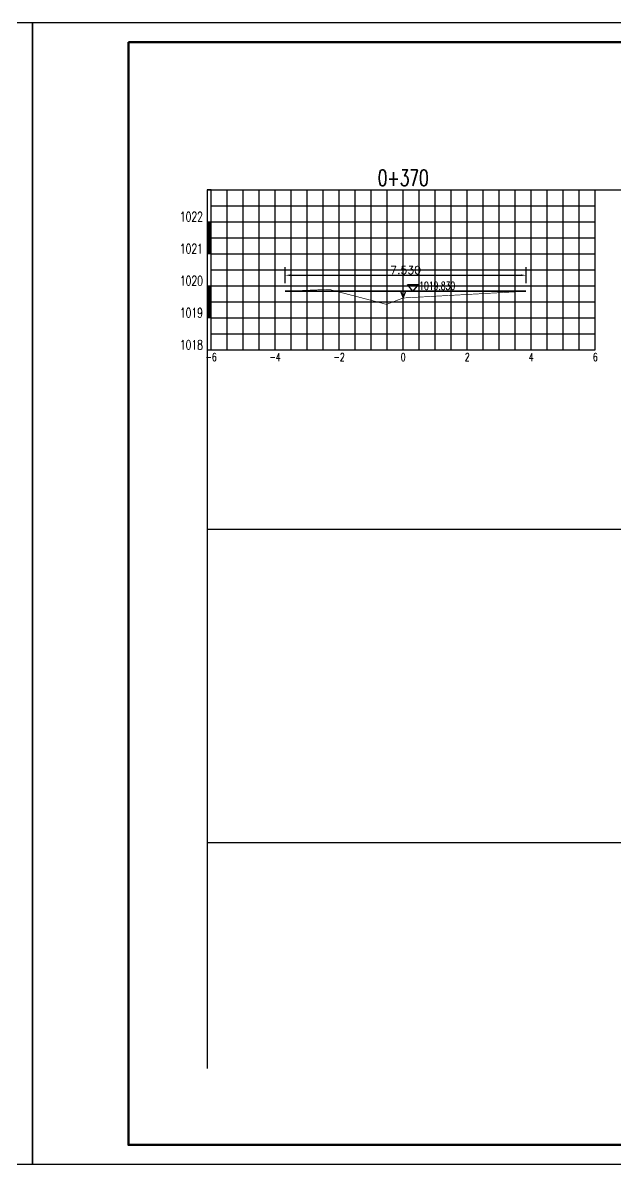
# Model space of a CAD drawing. Extents: x 695776 to 1250176, y 4443437 to 9025597.
# Drawn here: x 802560 to 821064, y 4443437 to 4479077 of the extents above; entities that cross this region are included whole.
import ezdxf
from ezdxf.enums import TextEntityAlignment as Align

# ---------------------------------------------------------------- set-up
doc = ezdxf.new("R2010")
doc.units = 0
doc.header["$LTSCALE"] = 0.5
doc.header["$PDSIZE"] = 0.2
doc.linetypes.add('ACAD_ISO07W100', pattern=[3.5, 0.5, -3])
doc.linetypes.add('CENTER2', pattern=[28.575, 19.05, -3.175, 3.175, -3.175])
doc.layers.get('0').update_dxf_attribs({"linetype": 'CONTINUOUS'})
doc.layers.get('Defpoints').update_dxf_attribs({"linetype": 'CONTINUOUS'})
for name, color, linetype in [('KEDU', 7, 'CONTINUOUS'), ('MIGE', 4, 'ACAD_ISO07W100'), ('MIGE1', 11, 'CONTINUOUS'), ('SANJIAO', 212, 'CONTINUOUS'), ('SHEJI', 1, 'CONTINUOUS'), ('YUANSHI', 2, 'CONTINUOUS'), ('YUANSHI1', 73, 'CONTINUOUS'), ('ZHOUXIAN', 20, 'CENTER2'), ('图框', 7, 'CONTINUOUS'), ('辅助线', 3, 'CONTINUOUS')]:
    doc.layers.add(name, color=color, linetype=linetype)
doc.styles.get("Standard").update_dxf_attribs({"font": 'rs.shx', "bigfont": 'hztxt.shx'})
doc.dimstyles.get("Standard").update_dxf_attribs({"dimtxt": 0.18, "dimasz": 0.18, "dimexe": 0.18, "dimexo": 0.0625, "dimgap": 0.09, "dimtad": 0, "dimtih": 1, "dimtoh": 1, "dimdec": 4, "dimzin": 0, "dimdsep": 46, "dimtxsty": 'Standard', "dimcen": 0.09, "dimadec": 0, "dimazin": 0, "dimtfac": 1, "dimtdec": 4, "dimtofl": 0, "dimtmove": 0, "dimatfit": 3, "dimfxl": 0, "dimtolj": 1, "dimtzin": 0, "dimarcsym": 0})

# ---------------------------------------------------------------- blocks, each defined once
blk = doc.blocks.new('zhunghao')
blk.add_lwpolyline([(0, 0), (0.33, 0.86), (-0.33, 0.86), (0, 0)])
blk = doc.blocks.new('ele_sym08')
blk.add_line((0, 0), (5.6, 0))
blk.add_lwpolyline([(0.9, 0), (0.25, 0.86), (1.55, 0.86), (0.9, 0)])
at = {"width": 0.7}
blk.add_attdef('ELEVAT', (1.7, 0.18), '', height=1, dxfattribs=at)
blk = doc.blocks.new('*D889')
at = {"color": 0, "lineweight": -2}
for p, q in [((810752, 4470945), (810752, 4471445)), ((818282, 4470945), (818282, 4471445)), ((810915, 4471195), (818120, 4471195))]:
    blk.add_line(p, q, dxfattribs=at)
at = {"color": 0}
for points in [[(810915, 4471222), (810915, 4471168), (810752, 4471195)], [(818120, 4471222), (818120, 4471168), (818282, 4471195)]]:
    blk.add_solid(points, dxfattribs=at)
at = {"layer": 'Defpoints', "color": 0}
for p in [(818282, 4471195), (810752, 4470695), (818282, 4470695)]:
    blk.add_point(p, dxfattribs=at)
at = {"color": 0, "insert": (814517, 4471358), "char_height": 250, "attachment_point": 5}
blk.add_mtext('\\A1;7.530', dxfattribs=at)
blk = doc.blocks.new('bc1_100')
blk.add_lwpolyline([(0.064, 1), (-0.063, 1), (-0.063, 0), (0.064, 0)], close=True)
at = {"width": 0.7}
blk.add_attdef('BC', text='', height=0.3, dxfattribs=at).set_placement((-0.193, 0.007), align=Align.RIGHT)
blk = doc.blocks.new('bc0_100')
for p, q in [((-0.063, 1), (-0.063, 0)), ((0.063, 0), (0.063, 1))]:
    blk.add_line(p, q)
at = {"const_width": 0.126}
blk.add_lwpolyline([(0, 1), (0, 0)], dxfattribs=at)
at = {"width": 0.7}
blk.add_attdef('BC', text='', height=0.3, dxfattribs=at).set_placement((-0.193, 0.007), align=Align.RIGHT)

msp = doc.modelspace()

# ---------------------------------------------------------------- linework, layer by layer
at = {"layer": 'MIGE', "linetype": 'Continuous'}
for p, q in [((808942.1366, 4468865.1929), (808942.1366, 4473865.1929)), ((809942.1366, 4468865.1929), (809942.1366, 4473865.1929)), ((810942.1366, 4468865.1929), (810942.1366, 4473865.1929)), ((811942.1366, 4468865.1929), (811942.1366, 4473865.1929)), ((812942.1366, 4468865.1929), (812942.1366, 4473865.1929)), ((813942.1366, 4468865.1929), (813942.1366, 4473865.1929)), ((814942.1366, 4468865.1929), (814942.1366, 4473865.1929)), ((815942.1366, 4468865.1929), (815942.1366, 4473865.1929)), ((816942.1366, 4468865.1929), (816942.1366, 4473865.1929)), ((817942.1366, 4468865.1929), (817942.1366, 4473865.1929)), ((818942.1366, 4468865.1929), (818942.1366, 4473865.1929)), ((819942.1366, 4468865.1929), (819942.1366, 4473865.1929)), ((808442.1366, 4473365.1929), (820442.1366, 4473365.1929)), ((808442.1366, 4472365.1929), (820442.1366, 4472365.1929)), ((808442.1366, 4471365.1929), (820442.1366, 4471365.1929)), ((808442.1366, 4470365.1929), (820442.1366, 4470365.1929)), ((808442.1366, 4469365.1929), (820442.1366, 4469365.1929))]:
    msp.add_line(p, q, dxfattribs=at)
at = {"layer": 'MIGE1'}
for p, q in [((808442.1366, 4473865.1929), (820442.1366, 4473865.1929)), ((808442.1366, 4468865.1929), (808442.1366, 4473865.1929)), ((809442.1366, 4468865.1929), (809442.1366, 4473865.1929)), ((810442.1366, 4468865.1929), (810442.1366, 4473865.1929)), ((811442.1366, 4468865.1929), (811442.1366, 4473865.1929)), ((812442.1366, 4468865.1929), (812442.1366, 4473865.1929)), ((813442.1366, 4468865.1929), (813442.1366, 4473865.1929)), ((814442.1366, 4468865.1929), (814442.1366, 4473865.1929)), ((815442.1366, 4468865.1929), (815442.1366, 4473865.1929)), ((816442.1366, 4468865.1929), (816442.1366, 4473865.1929)), ((817442.1366, 4468865.1929), (817442.1366, 4473865.1929)), ((818442.1366, 4468865.1929), (818442.1366, 4473865.1929)), ((819442.1366, 4468865.1929), (819442.1366, 4473865.1929)), ((820442.1366, 4468865.1929), (820442.1366, 4473865.1929)), ((808442.1366, 4472865.1929), (820442.1366, 4472865.1929)), ((808442.1366, 4471865.1929), (820442.1366, 4471865.1929)), ((808442.1366, 4470865.1929), (820442.1366, 4470865.1929)), ((808442.1366, 4469865.1929), (820442.1366, 4469865.1929)), ((808442.1366, 4468865.1929), (820442.1366, 4468865.1929))]:
    msp.add_line(p, q, dxfattribs=at)
at = {"layer": 'SHEJI', "const_width": 50}
msp.add_lwpolyline([(810752.1366, 4470695.1929), (812351.9238, 4470695.1929), (814442.1366, 4470695.1929), (818282.1366, 4470695.1929)], dxfattribs=at)
at = {"layer": 'YUANSHI', "const_width": 20}
msp.add_lwpolyline([(810752.1366, 4470695.1929), (812122.1366, 4470755.1929), (812351.9238, 4470695.1929)], dxfattribs=at)
at = {"layer": 'YUANSHI1', "const_width": 20}
msp.add_lwpolyline([(812351.9238, 4470695.1929), (813922.1366, 4470285.1929), (814442.1366, 4470485.1929), (818282.1366, 4470695.1929)], dxfattribs=at)
at = {"layer": 'ZHOUXIAN'}
msp.add_line((814442.1366, 4469785.1929), (814442.1366, 4471255.1929), dxfattribs=at)
at = {"layer": '图框', "linetype": 'Continuous', "lineweight": -2, "flags": 128}
for points in [[(752460.3804, 4479076.8745), (752460.3804, 4443436.8745), (802860.3804, 4443436.8745), (802860.3804, 4479076.8745), (752460.3804, 4479076.8745)], [(802860.3722, 4479076.8765), (802860.3722, 4443436.8765), (853260.3722, 4443436.8765), (853260.3722, 4479076.8765), (802860.3722, 4479076.8765)]]:
    msp.add_lwpolyline(points, dxfattribs=at)
at = {"layer": '图框', "linetype": 'Continuous', "lineweight": 60, "flags": 128}
msp.add_lwpolyline([(805860.3722, 4478476.8765), (852660.3722, 4478476.8765), (852660.3722, 4444036.8765), (805860.3722, 4444036.8765), (805860.3722, 4478476.8765)], dxfattribs=at)
at = {"layer": '辅助线'}
for points in [[(808315.9411, 4473865.1929), (851181.4542, 4473865.1929)], [(808315.9411, 4473865.1929), (808315.9411, 4446422.1201)], [(808315.9411, 4463268.9282), (850771.2827, 4463268.9282)], [(808315.9411, 4453482.6445), (850321.2626, 4453482.6445)]]:
    msp.add_lwpolyline(points, dxfattribs=at)

# ---------------------------------------------------------------- block references
at = {"xscale": 250, "yscale": 250, "zscale": 250}
msp.add_blockref('ele_sym08', (814517.1366, 4470695.1929), dxfattribs=at).add_auto_attribs({'ELEVAT': '1019.830'})
at = {"layer": 'KEDU', "xscale": 1000, "yscale": 1000, "zscale": 1000}
for name, p, values in [('bc1_100', (808378.8886, 4472865.1929), {'BC': '1022'}), ('bc0_100', (808378.8886, 4471865.1929), {'BC': '1021'}), ('bc1_100', (808378.8886, 4470865.1929), {'BC': '1020'}), ('bc0_100', (808378.8886, 4469865.1929), {'BC': '1019'}), ('bc1_100', (808378.8886, 4468865.1929), {'BC': '1018'})]:
    msp.add_blockref(name, p, dxfattribs=at).add_auto_attribs(values)
at = {"layer": 'SANJIAO', "xscale": 250, "yscale": 250, "zscale": 250}
msp.add_blockref('zhunghao', (814442.1366, 4470485.1929), dxfattribs=at)

# ---------------------------------------------------------------- texts
at = {"width": 0.7}
msp.add_text('0+370', height=500, dxfattribs=at).set_placement((814442.1366, 4473985.1929), align=Align.CENTER)
at = {"layer": 'KEDU', "width": 0.7}
for s, p in [('-6', (808442.1366, 4468515.1929)), ('-4', (810442.1366, 4468515.1929)), ('-2', (812442.1366, 4468515.1929)), ('0', (814442.1366, 4468515.1929)), ('0', (814442.1366, 4468515.1929)), ('2', (816442.1366, 4468515.1929)), ('4', (818442.1366, 4468515.1929)), ('6', (820442.1366, 4468515.1929))]:
    msp.add_text(s, height=250, dxfattribs=at).set_placement(p, align=Align.CENTER)

# ---------------------------------------------------------------- dimensions: what is measured, and where the dimension line sits
dim = msp.add_linear_dim(base=(818282.1366, 4471195.1929), p1=(810752.1366, 4470695.1929), p2=(818282.1366, 4470695.1929), dimstyle='Standard', override={"dimtxt": 250, "dimasz": 162.5, "dimexe": 250, "dimexo": 250, "dimgap": 37.5, "dimtad": 1, "dimtih": 0, "dimtoh": 0, "dimdec": 3, "dimlfac": 0.001})
dim.commit()
dim.dimension.update_dxf_attribs({"geometry": '*D889', "text_midpoint": (814517.1366, 4471357.6929)})

doc.saveas('drawing.dxf')
